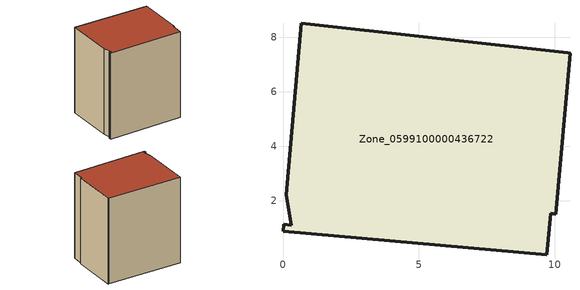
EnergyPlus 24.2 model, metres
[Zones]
Zone_0599100000436722
 floor ground (C_G): 10.47,7.43 10.55,7.42 10.02,1.51 9.85,1.53 9.69,0.02 0,0.86 0.02,1.13 0.29,1.1 0.12,2.22 0.68,8.51 z0
 wall outside (C_F): 10.47,7.43 0.68,8.51 0.12,2.22 0.29,1.1 0.02,1.13 0,0.86 9.69,0.02 9.85,1.53 10.02,1.51 10.55,7.42 10.47,7.43 z0:11.42
 roof outside (C_R): 10.55,7.42 10.47,7.43 0.68,8.51 0.12,2.22 0.29,1.1 0.02,1.13 0,0.86 9.69,0.02 9.85,1.53 10.02,1.51 z11.42
[BUILDING]
Pand.0599100000436722: North Axis=0; Terrain=City; Loads Convergence Tolerance Value=0.04; Temperature Convergence Tolerance Value=0.4; Solar Distribution=FullExterior; Maximum Number of Warmup Days=25; Minimum Number of Warmup Days=1
[Site:Location]
Rotterdam.The.Hague.AP_ZH_NLD Design_Conditions: Latitude=51.96; Longitude=4.45; Time Zone=1; Elevation=-4.5
[SITE:GROUNDTEMPERATURE:BUILDINGSURFACE]
18, 18, 18, 18, 18, 18, 18, 18, 18, 18, 18, 18
[MATERIAL] Thermal Absorptance=0.9; Solar Absorptance=0.7; Visible Absorptance=0.7
Name | Roughness | Thickness | Conductivity | Density | Specific Heat
G.TC.2006-2014 | MediumSmooth | 0.15 | 0.06 | 540 | 1210
F.TC.2006-2014 | Rough | 0.3 | 0.12 | 1920 | 840
R.TC.2006-2014 | MediumRough | 0.2 | 0.08 | 1500 | 1000
[CONSTRUCTION]
C_G: G.TC.2006-2014
C_F: F.TC.2006-2014
C_R: R.TC.2006-2014
[ZONE]
Zone_0599100000436722: Type=1; Multiplier=1; Ceiling Height=Autocalculate; Volume=Autocalculate; Floor Area=autocalculate; Part of Total Floor Area=Yes
[ZONEINFILTRATION:DESIGNFLOWRATE]
Infil_Zone_0599100000436722: Zone or ZoneList or Space or SpaceList=Zone_0599100000436722; Schedule=AlwaysOn; Design Flow Rate Calculation Method=Flow/Area; Flow Rate per Floor Area=0.0015; Constant Term Coefficient=1; Temperature Term Coefficient=0; Velocity Term Coefficient=0; Velocity Squared Term Coefficient=0
[HVACTEMPLATE:ZONE:IDEALLOADSAIRSYSTEM]
Zone_0599100000436722: Maximum Heating Supply Air Temperature=50; Minimum Cooling Supply Air Temperature=13; Maximum Heating Supply Air Humidity Ratio=0.0156; Minimum Cooling Supply Air Humidity Ratio=0.0077; Heating Limit=NoLimit; Cooling Limit=NoLimit; Dehumidification Control Type=ConstantSensibleHeatRatio; Cooling Sensible Heat Ratio=0.7; Dehumidification Setpoint=60; Humidification Control Type=None; Humidification Setpoint=30; Outdoor Air Method=None; Outdoor Air Flow Rate per Person=0.00944; Outdoor Air Flow Rate per Zone Floor Area=0; Outdoor Air Flow Rate per Zone=0; Demand Controlled Ventilation Type=None; Outdoor Air Economizer Type=NoEconomizer; Heat Recovery Type=None; Sensible Heat Recovery Effectiveness=0.7; Latent Heat Recovery Effectiveness=0.65
[ZONECONTROL:THERMOSTAT]
ThermostatControl_Zone_0599100000436722: Zone or ZoneList=Zone_0599100000436722; Control Type Schedule=DualSetpointControlType; Control 1=Thermostat_Zone_0599100000436722; Temperature Difference Between Cutout And Setpoint=0
[THERMOSTATSETPOINT:DUALSETPOINT]
Thermostat_Zone_0599100000436722: Heating Setpoint Temperature Schedule=HeatingSetpoint_Zone_0599100000436722; Cooling Setpoint Temperature Schedule=CoolingSetpoint_Zone_0599100000436722
[SCHEDULE:COMPACT]
HeatingSetpoint_Zone_0599100000436722: Through: 12/31, For: AllDays, Until: 24:00, 21
CoolingSetpoint_Zone_0599100000436722: Through: 12/31, For: AllDays, Until: 24:00, 24
DualSetpointControlType: Through: 12/31, For: AllDays, Until: 24:00, 4
AlwaysOn: Through: 12/31, For: AllDays, Until: 24:00, 1
